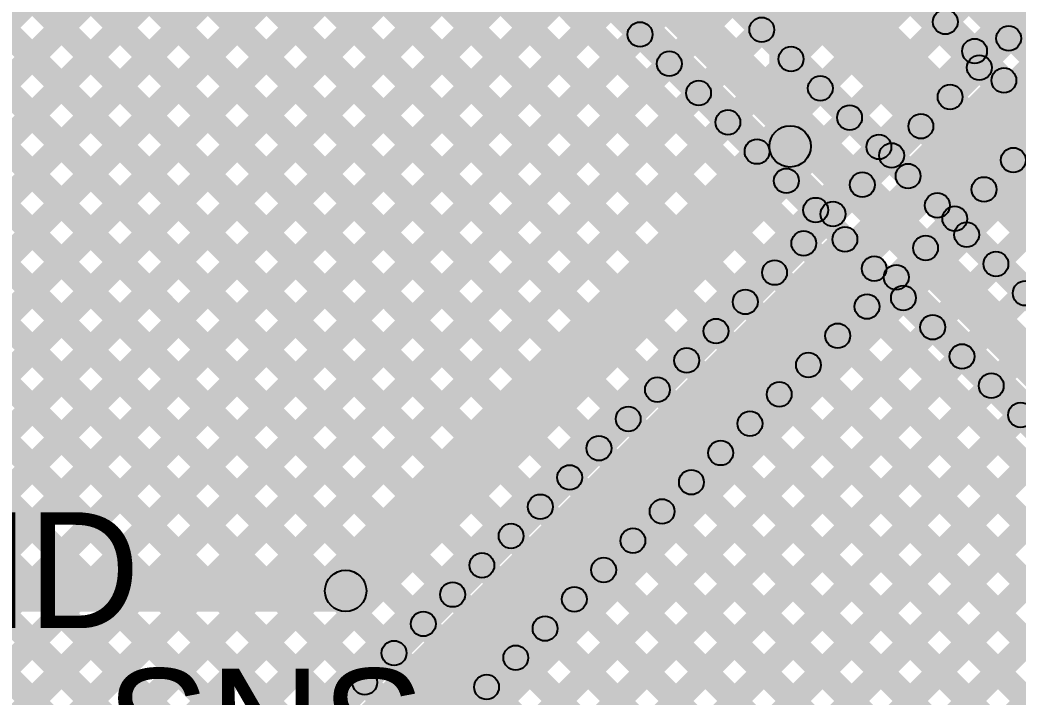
# Model space of a CAD drawing. Header units: millimetres. Extents: x 0 to 212, y 0 to 213.
# Drawn here: x 0.194 to 0.797, y 2.619 to 3.028 of the extents above; entities that cross this region are included whole.
import ezdxf

# ---------------------------------------------------------------- set-up
doc = ezdxf.new("R2010")
doc.units = ezdxf.units.MM
doc.header["$MEASUREMENT"] = 0
for name, color, linetype in [('BottomLayer', 5, 'Continuous'), ('TopLayer', 1, 'Continuous'), ('TopOverlay', 2, 'Continuous')]:
    doc.layers.add(name, color=color, linetype=linetype)

msp = doc.modelspace()

# ---------------------------------------------------------------- hatches: boundary and pattern name
at = {"layer": 'BottomLayer'}
for points in [[(-0.0077, 2.75011), (-0.0183, 2.76071), (0.42729, 3.2063), (0.43789, 3.1957)], [(-0.0077, 2.78546), (-0.0183, 2.79607), (0.39193, 3.2063), (0.40254, 3.1957)], [(-0.0077, 2.82082), (-0.0183, 2.83142), (0.35658, 3.2063), (0.36718, 3.1957)], [(0.01086, 2.73331), (0.00026, 2.74392), (0.46264, 3.2063), (0.47325, 3.1957)], [(0.03478, 2.72187), (0.02418, 2.73248), (0.498, 3.2063), (0.50861, 3.1957)], [(0.14218, 3.1957), (0.15279, 3.2063), (0.56696, 2.79214), (0.55635, 2.78153)], [(0.17754, 3.1957), (0.18815, 3.2063), (0.58463, 2.80982), (0.57403, 2.79921)], [(0.2129, 3.1957), (0.2235, 3.2063), (0.60231, 2.82749), (0.5917, 2.81689)], [(0.24825, 3.1957), (0.25886, 3.2063), (0.61999, 2.84517), (0.60938, 2.83457)], [(0.28361, 3.1957), (0.29421, 3.2063), (0.63767, 2.86285), (0.62706, 2.85224)], [(0.31871, 2.2987), (0.3081, 2.3093), (1.2051, 3.2063), (1.21571, 3.1957)], [(0.31896, 3.1957), (0.32957, 3.2063), (0.65534, 2.88053), (0.64474, 2.86992)], [(0.35407, 2.2987), (0.34346, 2.3093), (1.24046, 3.2063), (1.25107, 3.1957)], [(0.35432, 3.1957), (0.36492, 3.2063), (0.67302, 2.89821), (0.66241, 2.8876)], [(0.38942, 2.2987), (0.37881, 2.3093), (1.27582, 3.2063), (1.28642, 3.1957)], [(0.38967, 3.1957), (0.40028, 3.2063), (0.6907, 2.91588), (0.68009, 2.90528)], [(0.42478, 2.2987), (0.41417, 2.3093), (1.31117, 3.2063), (1.32178, 3.1957)], [(0.42503, 3.1957), (0.43563, 3.2063), (0.70838, 2.93356), (0.69777, 2.92295)], [(0.46013, 2.2987), (0.44953, 2.3093), (1.34653, 3.2063), (1.35713, 3.1957)], [(0.46038, 3.1957), (0.47099, 3.2063), (0.72605, 2.95124), (0.71545, 2.94063)], [(0.49549, 2.2987), (0.48488, 2.3093), (1.38188, 3.2063), (1.39249, 3.1957)], [(0.67193, 2.95143), (0.64693, 2.95143), (0.64693, 3.20518), (0.67193, 3.20518)], [(0.11288, 3.18965), (0.12348, 3.20026), (0.54928, 2.77446), (0.53867, 2.76386)], [(0.05035, 2.70208), (0.03974, 2.71269), (0.50865, 3.1816), (0.51926, 3.17099)], [(0.04982, 2.59549), (0.03921, 2.6061), (0.60899, 3.17588), (0.6196, 3.16527)], [(0.06509, 2.5047), (0.05449, 2.5153), (0.71387, 3.17469), (0.72447, 3.16408)], [(0.59607, 3.16608), (0.60668, 3.17668), (0.77909, 3.00427), (0.76848, 2.99366)], [(0.11162, 3.15555), (0.12223, 3.16615), (0.5316, 2.75678), (0.52099, 2.74618)], [(0.04994, 2.56025), (0.03933, 2.57086), (0.62829, 3.15982), (0.6389, 3.14921)], [(0.05555, 2.67193), (0.04494, 2.68254), (0.52659, 3.16418), (0.53719, 3.15358)], [(0.10045, 2.5047), (0.08984, 2.5153), (0.73475, 3.16022), (0.74536, 3.14961)], [(0.5761, 3.15069), (0.5867, 3.1613), (0.76141, 2.98659), (0.7508, 2.97599)], [(0.0359, 2.61692), (0.02529, 2.62753), (0.55438, 3.15661), (0.56498, 3.14601)], [(0.05284, 2.5278), (0.04223, 2.53841), (0.65754, 3.15372), (0.66815, 3.14311)], [(0.1358, 2.5047), (0.1252, 2.5153), (0.76845, 3.15855), (0.77905, 3.14795)], [(0.17116, 2.5047), (0.16055, 2.5153), (0.80186, 3.15661), (0.81247, 3.14601)], [(0.20651, 2.5047), (0.19591, 2.5153), (0.83722, 3.15661), (0.84782, 3.14601)], [(0.24187, 2.5047), (0.23126, 2.5153), (0.87257, 3.15661), (0.88318, 3.14601)], [(0.27722, 2.5047), (0.26662, 2.5153), (0.90793, 3.15661), (0.91853, 3.14601)], [(0.54457, 3.14686), (0.55518, 3.15747), (0.74373, 2.96892), (0.73313, 2.95831)], [(0.65449, 3.14301), (0.6651, 3.15362), (0.79677, 3.02195), (0.78616, 3.01134)], [(0.10298, 3.12884), (0.11359, 3.13944), (0.51392, 2.73911), (0.50332, 2.7285)], [(0.08951, 3.10695), (0.10012, 3.11756), (0.49625, 2.72143), (0.48564, 2.71082)], [(0.07199, 3.08912), (0.08259, 3.09973), (0.47857, 2.70375), (0.46796, 2.69314)], [(0.05043, 3.07532), (0.06104, 3.08592), (0.46089, 2.68607), (0.45028, 2.67547)], [(-0.00916, 3.0642), (0.00144, 3.07481), (0.42553, 2.65072), (0.41493, 2.64011)], [(0.02416, 3.06624), (0.03477, 3.07684), (0.44321, 2.6684), (0.43261, 2.65779)], [(0.29012, 2.5047), (0.27951, 2.5153), (0.8316, 3.0674), (0.84221, 3.05679)], [(0.30484, 2.47416), (0.28716, 2.49184), (0.84716, 3.05184), (0.86484, 3.03416)], [(-0.0183, 3.03799), (-0.0077, 3.04859), (0.40786, 2.63304), (0.39725, 2.62243)], [(0.17729, 2.2987), (0.16668, 2.3093), (0.87868, 3.0213), (0.88929, 3.0107)], [(0.21265, 2.2987), (0.20204, 2.3093), (0.91404, 3.0213), (0.92465, 3.0107)], [(0.248, 2.2987), (0.23739, 2.3093), (0.94939, 3.0213), (0.96, 3.0107)], [(0.28336, 2.2987), (0.27275, 2.3093), (0.98475, 3.0213), (0.99536, 3.0107)], [(0.3204, 2.4586), (0.30979, 2.46921), (0.86188, 3.0213), (0.87249, 3.0107)], [(-0.0183, 3.00263), (-0.0077, 3.01324), (0.39018, 2.61536), (0.37957, 2.60476)], [(-0.0183, 2.96728), (-0.0077, 2.97788), (0.3725, 2.59769), (0.36189, 2.58708)], [(0.39984, 2.67416), (0.38216, 2.69184), (0.65059, 2.96026), (0.66826, 2.94259)], [(0.78899, 2.9378), (0.79959, 2.94841), (1.18376, 2.56424), (1.17315, 2.55364)], [(-0.0183, 2.93192), (-0.0077, 2.94253), (0.35482, 2.58001), (0.34422, 2.5694)], [(0.77131, 2.92013), (0.78192, 2.93073), (1.17955, 2.5331), (1.16894, 2.52249)], [(0.75363, 2.90245), (0.76424, 2.91305), (1.18456, 2.49273), (1.17396, 2.48212)], [(-0.0183, 2.89657), (-0.0077, 2.90717), (0.33715, 2.56233), (0.32654, 2.55172)], [(0.73595, 2.88477), (0.74656, 2.89538), (1.17566, 2.46628), (1.16505, 2.45567)], [(0.71828, 2.86709), (0.72888, 2.8777), (1.9852, 1.62138), (1.97459, 1.61078)], [(-0.0183, 2.86121), (-0.0077, 2.87182), (0.31947, 2.54465), (0.30886, 2.53405)], [(0.7006, 2.84941), (0.71121, 2.86002), (1.96752, 1.60371), (1.95691, 1.5931)], [(0.68292, 2.83174), (0.69353, 2.84234), (1.94984, 1.58603), (1.93924, 1.57542)], [(-0.0183, 2.82586), (-0.0077, 2.83646), (0.30179, 2.52697), (0.29118, 2.51637)], [(0.66524, 2.81406), (0.67585, 2.82467), (1.93217, 1.56835), (1.92156, 1.55774)], [(0.64757, 2.79638), (0.65817, 2.80699), (1.91449, 1.55067), (1.90388, 1.54007)], [(0.62989, 2.7787), (0.64049, 2.78931), (1.89681, 1.53299), (1.8862, 1.52239)], [(0.61221, 2.76103), (0.62282, 2.77163), (1.87913, 1.51532), (1.86853, 1.50471)], [(0.59453, 2.74335), (0.60514, 2.75396), (1.86146, 1.49764), (1.85085, 1.48703)], [(0.57686, 2.72567), (0.58746, 2.73628), (1.2771, 2.04664), (1.26649, 2.03604)], [(0.55918, 2.70799), (0.56978, 2.7186), (1.24446, 2.04392), (1.23386, 2.03332)], [(0.5415, 2.69032), (0.55211, 2.70092), (1.22348, 2.02955), (1.21288, 2.01894)], [(-0.00633, 2.6705), (-0.00633, 2.6955), (0.391, 2.6955), (0.391, 2.6705)], [(0.52382, 2.67264), (0.53443, 2.68325), (1.21072, 2.00696), (1.20011, 1.99635)], [(0.50614, 2.65496), (0.51675, 2.66557), (1.21255, 1.96977), (1.20194, 1.95916)], [(0.48847, 2.63728), (0.49907, 2.64789), (1.22214, 1.92482), (1.21154, 1.91421)], [(0.47079, 2.61961), (0.4814, 2.63021), (0.73944, 2.37217), (0.72883, 2.36156)]]:
    msp.add_hatch(color=5, dxfattribs=at).paths.add_polyline_path(points)
h = msp.add_hatch(color=5, dxfattribs=at)
edge = h.paths.add_edge_path()
edge.add_arc((0.79146, 3.01665), 0.0075, 0, 360)
h = msp.add_hatch(color=5, dxfattribs=at)
edge = h.paths.add_edge_path()
edge.add_arc((0.77378, 2.99897), 0.0075, 0, 360)
h = msp.add_hatch(color=5, dxfattribs=at)
edge = h.paths.add_edge_path()
edge.add_arc((0.75611, 2.98129), 0.0075, 0, 360)
h = msp.add_hatch(color=5, dxfattribs=at)
edge = h.paths.add_edge_path()
edge.add_arc((0.73843, 2.96361), 0.0075, 0, 360)
h = msp.add_hatch(color=5, dxfattribs=at)
edge = h.paths.add_edge_path()
edge.add_arc((0.65943, 2.95143), 0.0125, 0, 360)
h = msp.add_hatch(color=5, dxfattribs=at)
edge = h.paths.add_edge_path()
edge.add_arc((0.65943, 2.95143), 0.0125, 0, 360)
h = msp.add_hatch(color=5, dxfattribs=at)
edge = h.paths.add_edge_path()
edge.add_arc((0.72075, 2.94593), 0.0075, 0, 360)
h = msp.add_hatch(color=5, dxfattribs=at)
edge = h.paths.add_edge_path()
edge.add_arc((0.79429, 2.94311), 0.0075, 0, 360)
h = msp.add_hatch(color=5, dxfattribs=at)
edge = h.paths.add_edge_path()
edge.add_arc((0.70307, 2.92826), 0.0075, 0, 360)
h = msp.add_hatch(color=5, dxfattribs=at)
edge = h.paths.add_edge_path()
edge.add_arc((0.77661, 2.92543), 0.0075, 0, 360)
h = msp.add_hatch(color=5, dxfattribs=at)
edge = h.paths.add_edge_path()
edge.add_arc((0.6854, 2.91058), 0.0075, 0, 360)
h = msp.add_hatch(color=5, dxfattribs=at)
edge = h.paths.add_edge_path()
edge.add_arc((0.75894, 2.90775), 0.0075, 0, 360)
h = msp.add_hatch(color=5, dxfattribs=at)
edge = h.paths.add_edge_path()
edge.add_arc((0.66772, 2.8929), 0.0075, 0, 360)
h = msp.add_hatch(color=5, dxfattribs=at)
edge = h.paths.add_edge_path()
edge.add_arc((0.74126, 2.89007), 0.0075, 0, 360)
h = msp.add_hatch(color=5, dxfattribs=at)
edge = h.paths.add_edge_path()
edge.add_arc((0.65004, 2.87522), 0.0075, 0, 360)
h = msp.add_hatch(color=5, dxfattribs=at)
edge = h.paths.add_edge_path()
edge.add_arc((0.72358, 2.8724), 0.0075, 0, 360)
h = msp.add_hatch(color=5, dxfattribs=at)
edge = h.paths.add_edge_path()
edge.add_arc((0.63236, 2.85755), 0.0075, 0, 360)
h = msp.add_hatch(color=5, dxfattribs=at)
edge = h.paths.add_edge_path()
edge.add_arc((0.7059, 2.85472), 0.0075, 0, 360)
h = msp.add_hatch(color=5, dxfattribs=at)
edge = h.paths.add_edge_path()
edge.add_arc((0.61469, 2.83987), 0.0075, 0, 360)
h = msp.add_hatch(color=5, dxfattribs=at)
edge = h.paths.add_edge_path()
edge.add_arc((0.68822, 2.83704), 0.0075, 0, 360)
h = msp.add_hatch(color=5, dxfattribs=at)
edge = h.paths.add_edge_path()
edge.add_arc((0.59701, 2.82219), 0.0075, 0, 360)
h = msp.add_hatch(color=5, dxfattribs=at)
edge = h.paths.add_edge_path()
edge.add_arc((0.67055, 2.81936), 0.0075, 0, 360)
h = msp.add_hatch(color=5, dxfattribs=at)
edge = h.paths.add_edge_path()
edge.add_arc((0.57933, 2.80451), 0.0075, 0, 360)
h = msp.add_hatch(color=5, dxfattribs=at)
edge = h.paths.add_edge_path()
edge.add_arc((0.65287, 2.80169), 0.0075, 0, 360)
h = msp.add_hatch(color=5, dxfattribs=at)
edge = h.paths.add_edge_path()
edge.add_arc((0.56165, 2.78684), 0.0075, 0, 360)
h = msp.add_hatch(color=5, dxfattribs=at)
edge = h.paths.add_edge_path()
edge.add_arc((0.63519, 2.78401), 0.0075, 0, 360)
h = msp.add_hatch(color=5, dxfattribs=at)
edge = h.paths.add_edge_path()
edge.add_arc((0.54397, 2.76916), 0.0075, 0, 360)
h = msp.add_hatch(color=5, dxfattribs=at)
edge = h.paths.add_edge_path()
edge.add_arc((0.61751, 2.76633), 0.0075, 0, 360)
h = msp.add_hatch(color=5, dxfattribs=at)
edge = h.paths.add_edge_path()
edge.add_arc((0.5263, 2.75148), 0.0075, 0, 360)
h = msp.add_hatch(color=5, dxfattribs=at)
edge = h.paths.add_edge_path()
edge.add_arc((0.59984, 2.74865), 0.0075, 0, 360)
h = msp.add_hatch(color=5, dxfattribs=at)
edge = h.paths.add_edge_path()
edge.add_arc((0.50862, 2.7338), 0.0075, 0, 360)
h = msp.add_hatch(color=5, dxfattribs=at)
edge = h.paths.add_edge_path()
edge.add_arc((0.58216, 2.73097), 0.0075, 0, 360)
h = msp.add_hatch(color=5, dxfattribs=at)
edge = h.paths.add_edge_path()
edge.add_arc((0.49094, 2.71613), 0.0075, 0, 360)
h = msp.add_hatch(color=5, dxfattribs=at)
edge = h.paths.add_edge_path()
edge.add_arc((0.56448, 2.7133), 0.0075, 0, 360)
h = msp.add_hatch(color=5, dxfattribs=at)
edge = h.paths.add_edge_path()
edge.add_arc((0.47326, 2.69845), 0.0075, 0, 360)
h = msp.add_hatch(color=5, dxfattribs=at)
edge = h.paths.add_edge_path()
edge.add_arc((0.5468, 2.69562), 0.0075, 0, 360)
h = msp.add_hatch(color=5, dxfattribs=at)
edge = h.paths.add_edge_path()
edge.add_arc((0.391, 2.683), 0.0125, 0, 360)
h = msp.add_hatch(color=5, dxfattribs=at)
edge = h.paths.add_edge_path()
edge.add_arc((0.391, 2.683), 0.0125, 0, 360)
h = msp.add_hatch(color=5, dxfattribs=at)
edge = h.paths.add_edge_path()
edge.add_arc((0.45559, 2.68077), 0.0075, 0, 360)
h = msp.add_hatch(color=5, dxfattribs=at)
edge = h.paths.add_edge_path()
edge.add_arc((0.52913, 2.67794), 0.0075, 0, 360)
h = msp.add_hatch(color=5, dxfattribs=at)
edge = h.paths.add_edge_path()
edge.add_arc((0.43791, 2.66309), 0.0075, 0, 360)
h = msp.add_hatch(color=5, dxfattribs=at)
edge = h.paths.add_edge_path()
edge.add_arc((0.51145, 2.66026), 0.0075, 0, 360)
h = msp.add_hatch(color=5, dxfattribs=at)
edge = h.paths.add_edge_path()
edge.add_arc((0.42023, 2.64541), 0.0075, 0, 360)
h = msp.add_hatch(color=5, dxfattribs=at)
edge = h.paths.add_edge_path()
edge.add_arc((0.49377, 2.64259), 0.0075, 0, 360)
h = msp.add_hatch(color=5, dxfattribs=at)
edge = h.paths.add_edge_path()
edge.add_arc((0.40255, 2.62774), 0.0075, 0, 360)
h = msp.add_hatch(color=5, dxfattribs=at)
edge = h.paths.add_edge_path()
edge.add_arc((0.47609, 2.62491), 0.0075, 0, 360)
at = {"layer": 'TopLayer'}
for points in [[(-0.0087, 2.81982), (-0.0193, 2.83042), (0.35458, 3.2043), (0.36518, 3.1937)], [(-0.0087, 2.74911), (-0.0193, 2.75971), (0.42529, 3.2043), (0.43589, 3.1937)], [(-0.0087, 2.78446), (-0.0193, 2.79507), (0.38993, 3.2043), (0.40054, 3.1937)], [(0.01086, 2.73331), (0.00026, 2.74392), (0.46064, 3.2043), (0.47125, 3.1937)], [(0.03478, 2.72187), (0.02418, 2.73248), (0.496, 3.2043), (0.50661, 3.1937)], [(0.14418, 3.1937), (0.15479, 3.2043), (0.80246, 2.55664), (0.79185, 2.54603)], [(0.17954, 3.1937), (0.19015, 3.2043), (0.82013, 2.57432), (0.80953, 2.56371)], [(0.2149, 3.1937), (0.2255, 3.2043), (0.83781, 2.59199), (0.8272, 2.58139)], [(0.25025, 3.1937), (0.26086, 3.2043), (0.85549, 2.60967), (0.84488, 2.59907)], [(0.28561, 3.1937), (0.29621, 3.2043), (0.87317, 2.62735), (0.86256, 2.61674)], [(0.32096, 3.1937), (0.33157, 3.2043), (0.8914, 2.64447), (0.8808, 2.63386)], [(0.35632, 3.1937), (0.36692, 3.2043), (0.92288, 2.64834), (0.91228, 2.63774)], [(0.05035, 2.70208), (0.03974, 2.71269), (0.50865, 3.1816), (0.51926, 3.17099)], [(0.59607, 3.16608), (0.60668, 3.17668), (1.05506, 2.7283), (1.04445, 2.7177)], [(0.14324, 3.15929), (0.15384, 3.1699), (0.78478, 2.53896), (0.77417, 2.52836)], [(0.05555, 2.67193), (0.04494, 2.68254), (0.52659, 3.16418), (0.53719, 3.15358)], [(0.58112, 3.14567), (0.59173, 3.15627), (1.0197, 2.7283), (1.00909, 2.7177)], [(0.13656, 3.13061), (0.14717, 3.14122), (0.7671, 2.52128), (0.75649, 2.51068)], [(0.0359, 2.61692), (0.02529, 2.62753), (0.52712, 3.12936), (0.53773, 3.11876)], [(0.12558, 3.10624), (0.13619, 3.11684), (0.74942, 2.50361), (0.73882, 2.493)], [(0.58112, 3.11031), (0.59173, 3.12092), (0.98434, 2.7283), (0.97374, 2.7177)], [(0.64765, 3.01654), (0.63704, 3.02715), (0.72712, 3.11723), (0.73773, 3.10662)], [(0.05903, 2.6047), (0.04842, 2.6153), (0.52712, 3.09401), (0.53773, 3.0834)], [(0.11106, 3.0854), (0.12167, 3.096), (0.73175, 2.48593), (0.72114, 2.47532)], [(0.58112, 3.07496), (0.59173, 3.08556), (0.94899, 2.7283), (0.93838, 2.7177)], [(0.58112, 3.07245), (0.59173, 3.08306), (0.94649, 2.7283), (0.93588, 2.7177)], [(0.66532, 2.99886), (0.65472, 3.00947), (0.72712, 3.08187), (0.73773, 3.07127)], [(0.09334, 3.06777), (0.10395, 3.07837), (0.71407, 2.46825), (0.70346, 2.45764)], [(0.55059, 3.05774), (0.56826, 3.07541), (0.93884, 2.70484), (0.92116, 2.68716)], [(0.65059, 3.05274), (0.66826, 3.07041), (0.95632, 2.78236), (0.93864, 2.76468)], [(0.07241, 3.05334), (0.08302, 3.06395), (0.69639, 2.45057), (0.68578, 2.43997)], [(0.75059, 3.04974), (0.76826, 3.06741), (0.97458, 2.8611), (0.9569, 2.84342)], [(0.09438, 2.6047), (0.08377, 2.6153), (0.52943, 3.06096), (0.54004, 3.05035)], [(0.04796, 3.04243), (0.05857, 3.05304), (0.67871, 2.4329), (0.66811, 2.42229)], [(0.53503, 3.04218), (0.54564, 3.05279), (0.91621, 2.68221), (0.9056, 2.67161)], [(-0.01731, 3.03699), (-0.0067, 3.0476), (0.64336, 2.39754), (0.63275, 2.38693)], [(0.01911, 3.03593), (0.02972, 3.04654), (0.66103, 2.41522), (0.65043, 2.40461)], [(0.683, 2.98118), (0.67239, 2.99179), (0.73083, 3.05023), (0.74144, 3.03962)], [(0.73503, 3.03418), (0.74564, 3.04479), (0.95195, 2.83847), (0.94134, 2.82786)], [(0.12974, 2.6047), (0.11913, 2.6153), (0.54582, 3.04199), (0.55643, 3.03139)], [(0.70068, 2.96351), (0.69007, 2.97411), (0.74789, 3.03193), (0.75849, 3.02132)], [(0.16509, 2.6047), (0.15449, 2.6153), (0.5635, 3.02432), (0.57411, 3.01371)], [(-0.0193, 3.00363), (-0.0087, 3.01424), (0.62568, 2.37986), (0.61507, 2.36926)], [(0.71836, 2.94583), (0.70775, 2.95644), (0.76557, 3.01425), (0.77617, 3.00364)], [(0.19566, 2.59991), (0.18505, 2.61051), (0.58118, 3.00664), (0.59178, 2.99603)], [(0.73603, 2.92815), (0.72543, 2.93876), (0.78324, 2.99657), (0.79385, 2.98597)], [(0.21364, 2.58254), (0.20304, 2.59315), (0.59885, 2.98896), (0.60946, 2.97836)], [(-0.0193, 2.96828), (-0.0087, 2.97888), (0.60986, 2.36033), (0.59925, 2.34972)], [(0.75371, 2.91047), (0.7431, 2.92108), (0.80092, 2.9789), (0.81153, 2.96829)], [(0.23132, 2.56486), (0.22072, 2.57547), (0.61653, 2.97128), (0.62714, 2.96068)], [(0.77139, 2.8928), (0.76078, 2.9034), (0.8186, 2.96122), (0.8292, 2.95061)], [(0.249, 2.54718), (0.23839, 2.55779), (0.63421, 2.95361), (0.64482, 2.943)], [(-0.0193, 2.93292), (-0.0087, 2.94353), (0.65551, 2.27932), (0.6449, 2.26871)], [(0.78907, 2.87512), (0.77846, 2.88572), (0.83628, 2.94354), (0.84688, 2.93293)], [(0.26668, 2.52951), (0.25607, 2.54011), (0.65189, 2.93593), (0.66249, 2.92532)], [(0.80674, 2.85744), (0.79614, 2.86805), (0.85395, 2.92586), (0.86456, 2.91526)], [(0.28436, 2.51183), (0.27375, 2.52243), (0.66957, 2.91825), (0.68017, 2.90764)], [(-0.0193, 2.89757), (-0.0087, 2.90817), (1.20864, 1.69083), (1.19804, 1.68022)], [(0.30203, 2.49415), (0.29143, 2.50476), (0.68724, 2.90057), (0.69785, 2.88997)], [(0.31971, 2.47647), (0.3091, 2.48708), (0.70492, 2.8829), (0.71553, 2.87229)], [(-0.0193, 2.86221), (-0.0087, 2.87282), (1.22797, 1.63615), (1.21737, 1.62554)], [(0.33739, 2.4588), (0.32678, 2.4694), (0.7226, 2.86522), (0.7332, 2.85461)], [(0.35507, 2.44112), (0.34446, 2.45172), (0.74028, 2.84754), (0.75088, 2.83693)], [(-0.0193, 2.82686), (-0.0087, 2.83746), (1.21425, 1.61451), (1.20365, 1.6039)], [(0.37274, 2.42344), (0.36214, 2.43405), (0.75795, 2.82986), (0.76856, 2.81926)], [(0.39042, 2.40576), (0.37981, 2.41637), (0.77563, 2.81219), (0.78624, 2.80158)], [(0.4081, 2.38808), (0.39749, 2.39869), (0.79331, 2.79451), (0.80392, 2.7839)], [(0.42578, 2.37041), (0.41517, 2.38101), (0.81099, 2.77683), (0.82159, 2.76622)], [(0.44345, 2.35273), (0.43285, 2.36334), (0.82866, 2.75915), (0.83927, 2.74855)], [(0.46113, 2.33505), (0.45053, 2.34566), (0.84634, 2.74147), (0.85695, 2.73087)], [(0.47881, 2.31737), (0.4682, 2.32798), (0.86402, 2.7238), (0.87463, 2.71319)], [(0.49649, 2.2997), (0.48588, 2.3103), (0.8817, 2.70612), (0.8923, 2.69551)]]:
    msp.add_hatch(color=1, dxfattribs=at).paths.add_polyline_path(points)
h = msp.add_hatch(color=1, dxfattribs=at)
edge = h.paths.add_edge_path()
edge.add_arc((0.75319, 3.02663), 0.0075, 0, 360)
h = msp.add_hatch(color=1, dxfattribs=at)
edge = h.paths.add_edge_path()
edge.add_arc((0.5688, 3.01901), 0.0075, 0, 360)
h = msp.add_hatch(color=1, dxfattribs=at)
edge = h.paths.add_edge_path()
edge.add_arc((0.64234, 3.02184), 0.0075, 0, 360)
h = msp.add_hatch(color=1, dxfattribs=at)
edge = h.paths.add_edge_path()
edge.add_arc((0.77087, 3.00895), 0.0075, 0, 360)
h = msp.add_hatch(color=1, dxfattribs=at)
edge = h.paths.add_edge_path()
edge.add_arc((0.58648, 3.00134), 0.0075, 0, 360)
h = msp.add_hatch(color=1, dxfattribs=at)
edge = h.paths.add_edge_path()
edge.add_arc((0.66002, 3.00416), 0.0075, 0, 360)
h = msp.add_hatch(color=1, dxfattribs=at)
edge = h.paths.add_edge_path()
edge.add_arc((0.78855, 2.99127), 0.0075, 0, 360)
h = msp.add_hatch(color=1, dxfattribs=at)
edge = h.paths.add_edge_path()
edge.add_arc((0.60416, 2.98366), 0.0075, 0, 360)
h = msp.add_hatch(color=1, dxfattribs=at)
edge = h.paths.add_edge_path()
edge.add_arc((0.6777, 2.98649), 0.0075, 0, 360)
h = msp.add_hatch(color=1, dxfattribs=at)
edge = h.paths.add_edge_path()
edge.add_arc((0.62184, 2.96598), 0.0075, 0, 360)
h = msp.add_hatch(color=1, dxfattribs=at)
edge = h.paths.add_edge_path()
edge.add_arc((0.69537, 2.96881), 0.0075, 0, 360)
h = msp.add_hatch(color=1, dxfattribs=at)
edge = h.paths.add_edge_path()
edge.add_arc((0.63951, 2.9483), 0.0075, 0, 360)
h = msp.add_hatch(color=1, dxfattribs=at)
edge = h.paths.add_edge_path()
edge.add_arc((0.71305, 2.95113), 0.0075, 0, 360)
h = msp.add_hatch(color=1, dxfattribs=at)
edge = h.paths.add_edge_path()
edge.add_arc((0.65719, 2.93063), 0.0075, 0, 360)
h = msp.add_hatch(color=1, dxfattribs=at)
edge = h.paths.add_edge_path()
edge.add_arc((0.73073, 2.93345), 0.0075, 0, 360)
h = msp.add_hatch(color=1, dxfattribs=at)
edge = h.paths.add_edge_path()
edge.add_arc((0.67487, 2.91295), 0.0075, 0, 360)
h = msp.add_hatch(color=1, dxfattribs=at)
edge = h.paths.add_edge_path()
edge.add_arc((0.74841, 2.91578), 0.0075, 0, 360)
h = msp.add_hatch(color=1, dxfattribs=at)
edge = h.paths.add_edge_path()
edge.add_arc((0.69255, 2.89527), 0.0075, 0, 360)
h = msp.add_hatch(color=1, dxfattribs=at)
edge = h.paths.add_edge_path()
edge.add_arc((0.76609, 2.8981), 0.0075, 0, 360)
h = msp.add_hatch(color=1, dxfattribs=at)
edge = h.paths.add_edge_path()
edge.add_arc((0.78376, 2.88042), 0.0075, 0, 360)
h = msp.add_hatch(color=1, dxfattribs=at)
edge = h.paths.add_edge_path()
edge.add_arc((0.71022, 2.87759), 0.0075, 0, 360)
h = msp.add_hatch(color=1, dxfattribs=at)
edge = h.paths.add_edge_path()
edge.add_arc((0.80144, 2.86274), 0.0075, 0, 360)
h = msp.add_hatch(color=1, dxfattribs=at)
edge = h.paths.add_edge_path()
edge.add_arc((0.7279, 2.85991), 0.0075, 0, 360)
h = msp.add_hatch(color=1, dxfattribs=at)
edge = h.paths.add_edge_path()
edge.add_arc((0.74558, 2.84224), 0.0075, 0, 360)
h = msp.add_hatch(color=1, dxfattribs=at)
edge = h.paths.add_edge_path()
edge.add_arc((0.76326, 2.82456), 0.0075, 0, 360)
h = msp.add_hatch(color=1, dxfattribs=at)
edge = h.paths.add_edge_path()
edge.add_arc((0.78093, 2.80688), 0.0075, 0, 360)
h = msp.add_hatch(color=1, dxfattribs=at)
edge = h.paths.add_edge_path()
edge.add_arc((0.79861, 2.7892), 0.0075, 0, 360)

# ---------------------------------------------------------------- linework, layer by layer
at = {"layer": 'BottomLayer'}
for centre, radius in [((0.79146, 3.01665), 0.0075), ((0.77378, 2.99897), 0.0075), ((0.75611, 2.98129), 0.0075), ((0.73843, 2.96361), 0.0075), ((0.65943, 2.95143), 0.0125), ((0.65943, 2.95143), 0.0125), ((0.72075, 2.94593), 0.0075), ((0.79429, 2.94311), 0.0075), ((0.70307, 2.92826), 0.0075), ((0.77661, 2.92543), 0.0075), ((0.6854, 2.91058), 0.0075), ((0.75894, 2.90775), 0.0075), ((0.66772, 2.8929), 0.0075), ((0.74126, 2.89007), 0.0075), ((0.65004, 2.87522), 0.0075), ((0.72358, 2.8724), 0.0075), ((0.63236, 2.85755), 0.0075), ((0.7059, 2.85472), 0.0075), ((0.61469, 2.83987), 0.0075), ((0.68822, 2.83704), 0.0075), ((0.59701, 2.82219), 0.0075), ((0.67055, 2.81936), 0.0075), ((0.57933, 2.80451), 0.0075), ((0.65287, 2.80169), 0.0075), ((0.56165, 2.78684), 0.0075), ((0.63519, 2.78401), 0.0075), ((0.54397, 2.76916), 0.0075), ((0.61751, 2.76633), 0.0075), ((0.5263, 2.75148), 0.0075), ((0.59984, 2.74865), 0.0075), ((0.50862, 2.7338), 0.0075), ((0.58216, 2.73097), 0.0075), ((0.49094, 2.71613), 0.0075), ((0.56448, 2.7133), 0.0075), ((0.47326, 2.69845), 0.0075), ((0.5468, 2.69562), 0.0075), ((0.391, 2.683), 0.0125), ((0.391, 2.683), 0.0125), ((0.45559, 2.68077), 0.0075), ((0.52913, 2.67794), 0.0075), ((0.43791, 2.66309), 0.0075), ((0.51145, 2.66026), 0.0075), ((0.42023, 2.64541), 0.0075), ((0.49377, 2.64259), 0.0075), ((0.40255, 2.62774), 0.0075), ((0.47609, 2.62491), 0.0075)]:
    msp.add_circle(centre, radius, dxfattribs=at)
at = {"layer": 'TopLayer'}
for centre in [(0.75319, 3.02663), (0.5688, 3.01901), (0.64234, 3.02184), (0.77087, 3.00895), (0.58648, 3.00134), (0.66002, 3.00416), (0.78855, 2.99127), (0.60416, 2.98366), (0.6777, 2.98649), (0.62184, 2.96598), (0.69537, 2.96881), (0.63951, 2.9483), (0.71305, 2.95113), (0.65719, 2.93063), (0.73073, 2.93345), (0.67487, 2.91295), (0.74841, 2.91578), (0.69255, 2.89527), (0.76609, 2.8981), (0.78376, 2.88042), (0.71022, 2.87759), (0.80144, 2.86274), (0.7279, 2.85991), (0.74558, 2.84224), (0.76326, 2.82456), (0.78093, 2.80688), (0.79861, 2.7892)]:
    msp.add_circle(centre, 0.0075, dxfattribs=at)

# ---------------------------------------------------------------- texts
at = {"layer": 'TopOverlay'}
for s, p in [('GND', (0.05867, 2.66049)), ('OP_SNS', (0.05896, 2.566))]:
    msp.add_text(s, height=0.07, rotation=360, dxfattribs=at).set_placement(p)

doc.saveas('drawing.dxf')
